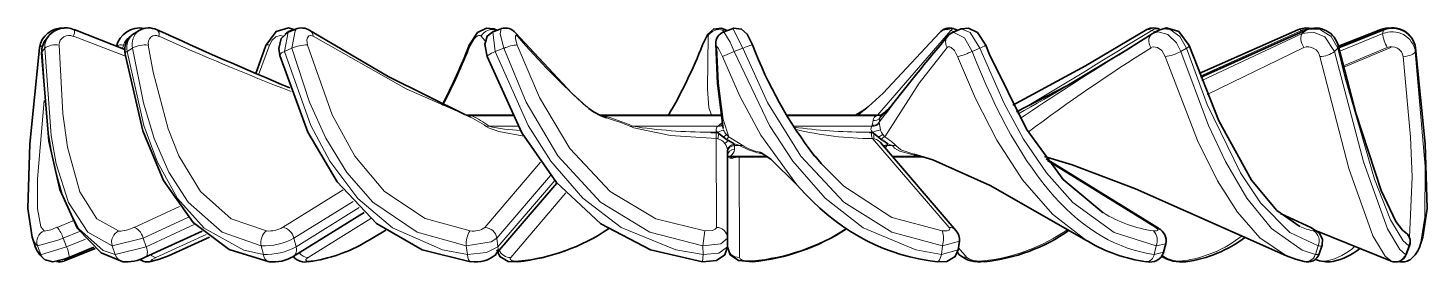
# Model space of a CAD drawing. Extents: x -131 to 1002, y -402 to 783.
# Drawn here: x 474.01 to 480.05, y 360.94 to 361.95 of the extents above; entities that cross this region are included whole.
import ezdxf

# ---------------------------------------------------------------- set-up
doc = ezdxf.new("R2010")
doc.units = 0

msp = doc.modelspace()

# ---------------------------------------------------------------- linework, layer by layer
at = {"color": 7, "lineweight": 35, "ltscale": 0.005855}
msp.add_line((474.4325, 361.8609), (474.2148, 361.9471), dxfattribs=at)
at = {"color": 7, "lineweight": 35, "ltscale": 0.000665206}
msp.add_line((474.4945, 361.9432), (474.4717, 361.9296), dxfattribs=at)
at = {"color": 7, "lineweight": 13, "ltscale": 0.002111}
msp.add_line((475.138, 361.9355), (475.1221, 361.8526), dxfattribs=at)
at = {"color": 7, "lineweight": 35, "ltscale": 0.000862845}
msp.add_line((475.1697, 361.9492), (475.138, 361.9355), dxfattribs=at)
at = {"color": 7, "lineweight": 13, "ltscale": 0.002105}
msp.add_line((475.1537, 361.8666), (475.1697, 361.9492), dxfattribs=at)
at = {"color": 7, "lineweight": 35, "ltscale": 0.000987608}
msp.add_line((476.0583, 361.9512), (476.0213, 361.9374), dxfattribs=at)
at = {"color": 7, "lineweight": 13, "ltscale": 0.002139}
msp.add_line((476.0213, 361.9374), (476.0323, 361.8526), dxfattribs=at)
at = {"color": 7, "lineweight": 13, "ltscale": 0.000256679}
msp.add_line((476.0265, 361.9501), (476.0348, 361.944), dxfattribs=at)
at = {"color": 7, "lineweight": 35, "ltscale": 0.000359295}
msp.add_line((476.0265, 361.9501), (476.0398, 361.9446), dxfattribs=at)
at = {"color": 7, "lineweight": 13, "ltscale": 0.000424201}
msp.add_line((476.1273, 361.9183), (476.1194, 361.9333), dxfattribs=at)
at = {"color": 7, "lineweight": 13, "ltscale": 0.000187833}
msp.add_line((477.0139, 361.9513), (477.0158, 361.944), dxfattribs=at)
at = {"color": 7, "lineweight": 35, "ltscale": 0.000544536}
msp.add_line((477.0139, 361.9513), (477.0343, 361.9438), dxfattribs=at)
at = {"color": 7, "lineweight": 13, "ltscale": 0.000265564}
msp.add_line((477.0158, 361.944), (477.0257, 361.9403), dxfattribs=at)
at = {"color": 7, "lineweight": 13, "ltscale": 0.000195314}
msp.add_line((477.0158, 361.944), (477.0158, 361.9362), dxfattribs=at)
at = {"color": 7, "lineweight": 35, "ltscale": 0.000992991}
msp.add_line((477.0556, 361.9513), (477.0183, 361.9376), dxfattribs=at)
at = {"color": 7, "lineweight": 13, "ltscale": 0.012128}
msp.add_line((477.9991, 361.944), (477.6821, 361.5768), dxfattribs=at)
at = {"color": 7, "lineweight": 13, "ltscale": 0.000404247}
msp.add_line((477.9991, 361.944), (478.0142, 361.9383), dxfattribs=at)
at = {"color": 7, "lineweight": 35, "ltscale": 0.000908734}
msp.add_line((478.043, 361.9501), (478.0094, 361.9363), dxfattribs=at)
at = {"color": 7, "lineweight": 35, "ltscale": 0.000475587}
msp.add_line((478.0112, 361.9512), (478.0291, 361.9446), dxfattribs=at)
at = {"color": 7, "lineweight": 35, "ltscale": 0.004242}
msp.add_line((478.7242, 361.8387), (478.8677, 361.9292), dxfattribs=at)
at = {"color": 7, "lineweight": 13, "ltscale": 0.000431711}
msp.add_line((478.8661, 361.944), (478.8819, 361.937), dxfattribs=at)
at = {"color": 7, "lineweight": 35, "ltscale": 0.000127189}
msp.add_line((478.8721, 361.9318), (478.8677, 361.9292), dxfattribs=at)
at = {"color": 7, "lineweight": 35, "ltscale": 0.000723988}
msp.add_line((478.8976, 361.9455), (478.8721, 361.9318), dxfattribs=at)
at = {"color": 7, "lineweight": 35, "ltscale": 0.011646}
msp.add_line((479.0715, 361.7573), (479.4973, 361.9462), dxfattribs=at)
at = {"color": 7, "lineweight": 13, "ltscale": 0.011984}
msp.add_line((479.5122, 361.944), (479.0759, 361.7455), dxfattribs=at)
at = {"color": 7, "lineweight": 35, "ltscale": 0.012516}
msp.add_line((479.0776, 361.7413), (479.5344, 361.9462), dxfattribs=at)
at = {"color": 7, "lineweight": 13, "ltscale": 0.012427}
msp.add_line((479.5312, 361.944), (479.0785, 361.7386), dxfattribs=at)
at = {"color": 7, "lineweight": 13, "ltscale": 0.011963}
msp.add_line((479.0829, 361.7269), (479.5161, 361.9301), dxfattribs=at)
at = {"color": 7, "lineweight": 13, "ltscale": 0.000215927}
msp.add_line((479.5122, 361.944), (479.5195, 361.9395), dxfattribs=at)
at = {"color": 7, "lineweight": 13, "ltscale": 0.000511795}
msp.add_line((479.5312, 361.944), (479.5161, 361.9301), dxfattribs=at)
at = {"color": 7, "lineweight": 35, "ltscale": 0.00489}
msp.add_line((479.6729, 361.8751), (479.8547, 361.9471), dxfattribs=at)
at = {"color": 7, "lineweight": 35, "ltscale": 0.005201}
msp.add_line((479.6743, 361.8703), (479.8676, 361.9471), dxfattribs=at)
at = {"color": 7, "lineweight": 13, "ltscale": 0.005149}
msp.add_line((479.8661, 361.944), (479.675, 361.8673), dxfattribs=at)
at = {"color": 7, "lineweight": 13, "ltscale": 0.005026}
msp.add_line((479.6777, 361.8538), (479.8637, 361.9301), dxfattribs=at)
at = {"color": 7, "lineweight": 13, "ltscale": 0.000142202}
msp.add_line((479.8547, 361.9471), (479.8595, 361.944), dxfattribs=at)
at = {"color": 7, "lineweight": 13, "ltscale": 0.000352953}
msp.add_line((479.8661, 361.944), (479.8637, 361.9301), dxfattribs=at)
at = {"color": 7, "lineweight": 13, "ltscale": 8.63336e-05}
msp.add_line((479.8676, 361.9471), (479.8661, 361.944), dxfattribs=at)
at = {"color": 7, "lineweight": 13, "ltscale": 0.00044777}
msp.add_line((474.0869, 361.8666), (474.0757, 361.8526), dxfattribs=at)
at = {"color": 7, "lineweight": 35, "ltscale": 0.000441842}
msp.add_line((474.1053, 361.921), (474.0941, 361.9073), dxfattribs=at)
at = {"color": 7, "lineweight": 13, "ltscale": 0.006008}
msp.add_line((474.2108, 361.9183), (474.4351, 361.8321), dxfattribs=at)
at = {"color": 7, "lineweight": 13, "ltscale": 0.000405608}
msp.add_line((474.4231, 361.8646), (474.427, 361.8803), dxfattribs=at)
at = {"color": 7, "lineweight": 13, "ltscale": 0.000667858}
msp.add_line((474.4653, 361.8666), (474.4426, 361.8526), dxfattribs=at)
at = {"color": 7, "lineweight": 35, "ltscale": 0.003206}
msp.add_line((474.998, 361.7573), (475.0409, 361.8781), dxfattribs=at)
at = {"color": 7, "lineweight": 13, "ltscale": 0.003413}
msp.add_line((475.0106, 361.7519), (475.0569, 361.8803), dxfattribs=at)
at = {"color": 7, "lineweight": 13, "ltscale": 0.000863501}
msp.add_line((475.1537, 361.8666), (475.1221, 361.8526), dxfattribs=at)
at = {"color": 7, "lineweight": 13, "ltscale": 0.000131261}
msp.add_line((475.9252, 361.8803), (475.92, 361.8805), dxfattribs=at)
at = {"color": 7, "lineweight": 13, "ltscale": 0.000660452}
msp.add_line((475.9706, 361.9183), (475.9881, 361.8985), dxfattribs=at)
at = {"color": 7, "lineweight": 13, "ltscale": 0.000979231}
msp.add_line((476.0689, 361.8666), (476.0323, 361.8526), dxfattribs=at)
at = {"color": 7, "lineweight": 13, "ltscale": 0.000417403}
msp.add_line((476.9846, 361.8856), (476.9882, 361.8693), dxfattribs=at)
at = {"color": 7, "lineweight": 13, "ltscale": 0.000992786}
msp.add_line((477.1006, 361.8666), (477.0635, 361.8526), dxfattribs=at)
at = {"color": 7, "lineweight": 13, "ltscale": 0.000902737}
msp.add_line((478.1245, 361.8666), (478.0912, 361.8526), dxfattribs=at)
at = {"color": 7, "lineweight": 13, "ltscale": 0.000723919}
msp.add_line((479.0168, 361.8666), (478.9914, 361.8526), dxfattribs=at)
at = {"color": 7, "lineweight": 13, "ltscale": 0.011574}
msp.add_line((479.1063, 361.6672), (479.5228, 361.8693), dxfattribs=at)
at = {"color": 7, "lineweight": 13, "ltscale": 0.000501773}
msp.add_line((479.6701, 361.8666), (479.6557, 361.8526), dxfattribs=at)
at = {"color": 7, "lineweight": 13, "ltscale": 0.005108}
msp.add_line((479.694, 361.7904), (479.8825, 361.8693), dxfattribs=at)
at = {"color": 7, "lineweight": 13, "ltscale": 0.005503}
msp.add_line((479.6954, 361.7847), (479.8987, 361.8693), dxfattribs=at)
at = {"color": 7, "lineweight": 13, "ltscale": 0.000352029}
msp.add_line((480.0055, 361.8666), (480.0038, 361.8526), dxfattribs=at)
at = {"color": 7, "lineweight": 13, "ltscale": 0.000144838}
msp.add_line((474.0757, 361.8526), (474.0737, 361.8472), dxfattribs=at)
at = {"color": 7, "lineweight": 13, "ltscale": 0.001392}
msp.add_line((477.0635, 361.8526), (477.0125, 361.8302), dxfattribs=at)
at = {"color": 7, "lineweight": 13, "ltscale": 0.000253592}
msp.add_line((475.9127, 361.5736), (475.9035, 361.5779), dxfattribs=at)
at = {"color": 7, "lineweight": 35, "ltscale": 0.005003}
msp.add_line((475.906, 361.5774), (476.1061, 361.5774), dxfattribs=at)
at = {"color": 7, "lineweight": 13, "ltscale": 0.000288735}
msp.add_line((475.9305, 361.5746), (475.9191, 361.5766), dxfattribs=at)
at = {"color": 7, "lineweight": 13, "ltscale": 0.004425}
msp.add_line((475.9305, 361.5746), (476.1075, 361.5746), dxfattribs=at)
at = {"color": 7, "lineweight": 35, "ltscale": 0.013058}
msp.add_line((476.4821, 361.5774), (477.0044, 361.5774), dxfattribs=at)
at = {"color": 7, "lineweight": 13, "ltscale": 0.000403508}
msp.add_line((476.4988, 361.5746), (476.4828, 361.5766), dxfattribs=at)
at = {"color": 7, "lineweight": 13, "ltscale": 0.012652}
msp.add_line((476.4988, 361.5746), (477.0049, 361.5746), dxfattribs=at)
at = {"color": 7, "lineweight": 35, "ltscale": 0.009224}
msp.add_line((477.2894, 361.5774), (477.6584, 361.5774), dxfattribs=at)
at = {"color": 7, "lineweight": 13, "ltscale": 0.009633}
msp.add_line((477.2911, 361.5746), (477.6764, 361.5746), dxfattribs=at)
at = {"color": 7, "lineweight": 13, "ltscale": 0.001407}
msp.add_line((477.6428, 361.6142), (477.5997, 361.5779), dxfattribs=at)
at = {"color": 7, "lineweight": 35, "ltscale": 0.000991058}
msp.add_line((477.6584, 361.5774), (477.698, 361.5774), dxfattribs=at)
at = {"color": 7, "lineweight": 13, "ltscale": 0.000276396}
msp.add_line((477.6764, 361.5746), (477.668, 361.5674), dxfattribs=at)
at = {"color": 7, "lineweight": 13, "ltscale": 0.000537223}
msp.add_line((477.6977, 361.5772), (477.6764, 361.5746), dxfattribs=at)
at = {"color": 7, "lineweight": 13, "ltscale": 0.001133}
msp.add_line((477.6894, 361.5469), (477.7165, 361.5833), dxfattribs=at)
at = {"color": 7, "lineweight": 13, "ltscale": 0.000513215}
msp.add_line((477.6894, 361.5469), (477.6934, 361.5671), dxfattribs=at)
at = {"color": 7, "lineweight": 13, "ltscale": 0.001573}
msp.add_line((477.738, 361.6115), (477.6934, 361.5671), dxfattribs=at)
at = {"color": 7, "lineweight": 13, "ltscale": 0.000120402}
msp.add_line((477.6969, 361.5765), (477.6934, 361.5732), dxfattribs=at)
at = {"color": 7, "lineweight": 13, "ltscale": 0.000154114}
msp.add_line((477.6934, 361.5671), (477.6934, 361.5732), dxfattribs=at)
at = {"color": 7, "lineweight": 13, "ltscale": 0.000265548}
msp.add_line((476.0038, 361.5295), (475.9933, 361.5279), dxfattribs=at)
at = {"color": 7, "lineweight": 13, "ltscale": 0.003185}
msp.add_line((476.1313, 361.5295), (476.0038, 361.5295), dxfattribs=at)
at = {"color": 7, "lineweight": 13, "ltscale": 0.000222666}
msp.add_line((476.6252, 361.5295), (476.6164, 361.5279), dxfattribs=at)
at = {"color": 7, "lineweight": 13, "ltscale": 0.009238}
msp.add_line((476.9947, 361.5295), (476.6252, 361.5295), dxfattribs=at)
at = {"color": 7, "lineweight": 13, "ltscale": 0.0001114}
msp.add_line((476.9629, 361.5033), (476.9584, 361.5034), dxfattribs=at)
at = {"color": 7, "lineweight": 35, "ltscale": 0.000582886}
msp.add_line((476.9862, 361.5024), (476.9629, 361.5024), dxfattribs=at)
at = {"color": 7, "lineweight": 13, "ltscale": 0.00068177}
msp.add_line((476.9862, 361.503), (476.9852, 361.4757), dxfattribs=at)
at = {"color": 7, "lineweight": 35, "ltscale": 0.0001091}
msp.add_line((476.9906, 361.5024), (476.9862, 361.5024), dxfattribs=at)
at = {"color": 7, "lineweight": 13, "ltscale": 0.000733669}
msp.add_line((476.9906, 361.5024), (477.018, 361.5129), dxfattribs=at)
at = {"color": 7, "lineweight": 35, "ltscale": 0.000199297}
msp.add_line((476.9974, 361.4978), (476.991, 361.5025), dxfattribs=at)
at = {"color": 7, "lineweight": 13, "ltscale": 0.000166721}
msp.add_line((476.9947, 361.5295), (476.9995, 361.5342), dxfattribs=at)
at = {"color": 7, "lineweight": 13, "ltscale": 0.00037083}
msp.add_line((476.9995, 361.5342), (477.0103, 361.5443), dxfattribs=at)
at = {"color": 7, "lineweight": 13, "ltscale": 0.000321719}
msp.add_line((476.9995, 361.5342), (477.0123, 361.5349), dxfattribs=at)
at = {"color": 7, "lineweight": 13, "ltscale": 0.008475}
msp.add_line((477.3189, 361.5295), (477.6579, 361.5295), dxfattribs=at)
at = {"color": 7, "lineweight": 13, "ltscale": 0.000457815}
msp.add_line((477.6478, 361.5031), (477.6295, 361.5034), dxfattribs=at)
at = {"color": 7, "lineweight": 35, "ltscale": 0.000201416}
msp.add_line((477.6478, 361.5024), (477.6559, 361.5024), dxfattribs=at)
at = {"color": 7, "lineweight": 35, "ltscale": 0.00010376}
msp.add_line((477.6559, 361.5024), (477.66, 361.5024), dxfattribs=at)
at = {"color": 7, "lineweight": 13, "ltscale": 0.000119536}
msp.add_line((477.6579, 361.5295), (477.6591, 361.5342), dxfattribs=at)
at = {"color": 7, "lineweight": 13, "ltscale": 0.000493463}
msp.add_line((477.6591, 361.5342), (477.663, 361.5535), dxfattribs=at)
at = {"color": 7, "lineweight": 35, "ltscale": 0.000195008}
msp.add_line((477.6666, 361.4978), (477.6604, 361.5025), dxfattribs=at)
at = {"color": 7, "lineweight": 13, "ltscale": 4.88341e-05}
msp.add_line((477.6895, 361.545), (477.6894, 361.5469), dxfattribs=at)
at = {"color": 7, "lineweight": 13, "ltscale": 0.000817274}
msp.add_line((477.6956, 361.5129), (477.6895, 361.545), dxfattribs=at)
at = {"color": 7, "lineweight": 13, "ltscale": 0.009603}
msp.add_line((476.9869, 361.0916), (476.9852, 361.4757), dxfattribs=at)
at = {"color": 7, "lineweight": 13, "ltscale": 0.000192772}
msp.add_line((476.9852, 361.4757), (476.9929, 361.4749), dxfattribs=at)
at = {"color": 7, "lineweight": 13, "ltscale": 0.000585033}
msp.add_line((476.9974, 361.4978), (476.9929, 361.4749), dxfattribs=at)
at = {"color": 7, "lineweight": 35, "ltscale": 0.000662006}
msp.add_line((476.9974, 361.4978), (477.0181, 361.4812), dxfattribs=at)
at = {"color": 7, "lineweight": 13, "ltscale": 0.000419184}
msp.add_line((477.0181, 361.4812), (477.03, 361.493), dxfattribs=at)
at = {"color": 7, "lineweight": 35, "ltscale": 0.000383464}
msp.add_line((477.0181, 361.4812), (477.0307, 361.4725), dxfattribs=at)
at = {"color": 7, "lineweight": 13, "ltscale": 0.000525481}
msp.add_line((477.0396, 361.4676), (477.0231, 361.4546), dxfattribs=at)
at = {"color": 7, "lineweight": 13, "ltscale": 0.000359878}
msp.add_line((477.0407, 361.4834), (477.03, 361.493), dxfattribs=at)
at = {"color": 7, "lineweight": 13, "ltscale": 0.000370391}
msp.add_line((477.0307, 361.4725), (477.0407, 361.4834), dxfattribs=at)
at = {"color": 7, "lineweight": 35, "ltscale": 0.000236686}
msp.add_line((477.039, 361.4679), (477.0307, 361.4725), dxfattribs=at)
at = {"color": 7, "lineweight": 35, "ltscale": 0.000702235}
msp.add_line((477.0396, 361.4676), (477.0637, 361.4531), dxfattribs=at)
at = {"color": 7, "lineweight": 13, "ltscale": 0.0002656}
msp.add_line((477.0497, 361.4777), (477.0407, 361.4834), dxfattribs=at)
at = {"color": 7, "lineweight": 13, "ltscale": 0.001528}
msp.add_line((477.1016, 361.4454), (477.0497, 361.4777), dxfattribs=at)
at = {"color": 7, "lineweight": 13, "ltscale": 0.000665593}
msp.add_line((477.0892, 361.4453), (477.0638, 361.4531), dxfattribs=at)
at = {"color": 7, "lineweight": 13, "ltscale": 9.75847e-05}
msp.add_line((477.0638, 361.4531), (477.0645, 361.4493), dxfattribs=at)
at = {"color": 7, "lineweight": 13, "ltscale": 9.92085e-05}
msp.add_line((477.0645, 361.4453), (477.0645, 361.4493), dxfattribs=at)
at = {"color": 7, "lineweight": 13, "ltscale": 0.000617218}
msp.add_line((477.0645, 361.4453), (477.0892, 361.4453), dxfattribs=at)
at = {"color": 7, "lineweight": 13, "ltscale": 0.000405121}
msp.add_line((477.0645, 361.4453), (477.0645, 361.4291), dxfattribs=at)
at = {"color": 7, "lineweight": 13, "ltscale": 0.000308231}
msp.add_line((477.0892, 361.4453), (477.1016, 361.4454), dxfattribs=at)
at = {"color": 7, "lineweight": 13, "ltscale": 0.012672}
msp.add_line((477.9921, 361.0916), (477.6614, 361.4757), dxfattribs=at)
at = {"color": 7, "lineweight": 13, "ltscale": 0.000185195}
msp.add_line((477.6614, 361.4757), (477.6687, 361.4749), dxfattribs=at)
at = {"color": 7, "lineweight": 35, "ltscale": 0.00065608}
msp.add_line((477.6666, 361.4978), (477.687, 361.4812), dxfattribs=at)
at = {"color": 7, "lineweight": 13, "ltscale": 0.000554617}
msp.add_line((477.687, 361.4812), (477.7057, 361.493), dxfattribs=at)
at = {"color": 7, "lineweight": 35, "ltscale": 0.000364842}
msp.add_line((477.687, 361.4812), (477.6987, 361.4725), dxfattribs=at)
at = {"color": 7, "lineweight": 35, "ltscale": 0.012538}
msp.add_line((478.0221, 361.0773), (477.6958, 361.4581), dxfattribs=at)
at = {"color": 7, "lineweight": 35, "ltscale": 0.000217625}
msp.add_line((477.7061, 361.4679), (477.6987, 361.4725), dxfattribs=at)
at = {"color": 7, "lineweight": 13, "ltscale": 0.00032714}
msp.add_line((477.7147, 361.4834), (477.7057, 361.493), dxfattribs=at)
at = {"color": 7, "lineweight": 35, "ltscale": 0.000612532}
msp.add_line((477.7067, 361.4676), (477.7264, 361.4531), dxfattribs=at)
at = {"color": 7, "lineweight": 13, "ltscale": 0.000353589}
msp.add_line((477.7237, 361.4453), (477.7101, 361.4415), dxfattribs=at)
at = {"color": 7, "lineweight": 13, "ltscale": 0.000245407}
msp.add_line((477.7226, 361.4777), (477.7147, 361.4834), dxfattribs=at)
at = {"color": 7, "lineweight": 13, "ltscale": 0.000329152}
msp.add_line((477.7237, 361.4453), (477.7159, 361.4347), dxfattribs=at)
at = {"color": 7, "lineweight": 13, "ltscale": 0.000111931}
msp.add_line((477.7237, 361.4453), (477.7258, 361.4493), dxfattribs=at)
at = {"color": 7, "lineweight": 13, "ltscale": 0.000575256}
msp.add_line((477.7237, 361.4453), (477.7467, 361.4453), dxfattribs=at)
at = {"color": 7, "lineweight": 13, "ltscale": 9.77188e-05}
msp.add_line((477.7265, 361.4531), (477.7258, 361.4493), dxfattribs=at)
at = {"color": 7, "lineweight": 13, "ltscale": 0.000542227}
msp.add_line((477.7467, 361.4453), (477.7265, 361.4531), dxfattribs=at)
at = {"color": 7, "lineweight": 13, "ltscale": 0.000366214}
msp.add_line((477.7467, 361.4453), (477.7614, 361.4454), dxfattribs=at)
at = {"color": 7, "lineweight": 13, "ltscale": 0.000317538}
msp.add_line((477.0474, 361.4002), (477.0347, 361.3998), dxfattribs=at)
at = {"color": 7, "lineweight": 35, "ltscale": 0.009521}
msp.add_line((477.0348, 361.0452), (477.0348, 361.4261), dxfattribs=at)
at = {"color": 7, "lineweight": 13, "ltscale": 0.000323819}
msp.add_line((477.0348, 361.3975), (477.0474, 361.4002), dxfattribs=at)
at = {"color": 7, "lineweight": 35, "ltscale": 0.004365}
msp.add_line((477.0348, 361.3974), (477.2094, 361.3974), dxfattribs=at)
at = {"color": 7, "lineweight": 35, "ltscale": 0.009737}
msp.add_line((477.0348, 361.3974), (477.0348, 361.0079), dxfattribs=at)
at = {"color": 7, "lineweight": 35, "ltscale": 8.09219e-05}
msp.add_line((477.037, 361.3974), (477.0402, 361.397), dxfattribs=at)
at = {"color": 7, "lineweight": 13, "ltscale": 0.000234625}
msp.add_line((477.0549, 361.3898), (477.0455, 361.3904), dxfattribs=at)
at = {"color": 7, "lineweight": 13, "ltscale": 0.003934}
msp.add_line((477.0474, 361.4002), (477.2048, 361.4002), dxfattribs=at)
at = {"color": 7, "lineweight": 13, "ltscale": 5.26926e-05}
msp.add_line((477.0845, 361.3974), (477.0846, 361.3953), dxfattribs=at)
at = {"color": 7, "lineweight": 13, "ltscale": 0.003176}
msp.add_line((477.0846, 361.3953), (477.2117, 361.3956), dxfattribs=at)
at = {"color": 7, "lineweight": 13, "ltscale": 0.010845}
msp.add_line((477.0846, 361.3953), (477.0868, 360.9615), dxfattribs=at)
at = {"color": 7, "lineweight": 35, "ltscale": 0.001011}
msp.add_line((477.439, 361.3683), (477.4129, 361.3992), dxfattribs=at)
at = {"color": 7, "lineweight": 13, "ltscale": 0.002763}
msp.add_line((477.7455, 361.4002), (477.856, 361.4002), dxfattribs=at)
at = {"color": 7, "lineweight": 35, "ltscale": 0.00331}
msp.add_line((477.7479, 361.3974), (477.8803, 361.3974), dxfattribs=at)
at = {"color": 7, "lineweight": 13, "ltscale": 0.003397}
msp.add_line((477.7496, 361.3954), (477.8855, 361.396), dxfattribs=at)
at = {"color": 7, "lineweight": 13, "ltscale": 0.000492427}
msp.add_line((477.8757, 361.3989), (477.856, 361.4002), dxfattribs=at)
at = {"color": 7, "lineweight": 35, "ltscale": 0.014263}
msp.add_line((478.895, 361.0875), (478.4104, 361.3886), dxfattribs=at)
at = {"color": 7, "lineweight": 13, "ltscale": 0.013686}
msp.add_line((478.8819, 361.0916), (478.4167, 361.3802), dxfattribs=at)
at = {"color": 7, "lineweight": 13, "ltscale": 0.00927}
msp.add_line((475.9874, 361.0916), (476.2281, 361.3737), dxfattribs=at)
at = {"color": 7, "lineweight": 35, "ltscale": 0.010164}
msp.add_line((476.2983, 361.2832), (476.0338, 360.9745), dxfattribs=at)
at = {"color": 7, "lineweight": 13, "ltscale": 0.008928}
msp.add_line((476.0387, 361.0452), (476.271, 361.3165), dxfattribs=at)
at = {"color": 7, "lineweight": 13, "ltscale": 0.009426}
msp.add_line((476.289, 361.2943), (476.0437, 361.0079), dxfattribs=at)
at = {"color": 7, "lineweight": 35, "ltscale": 0.001348}
msp.add_line((477.3337, 361.2761), (477.3701, 361.2363), dxfattribs=at)
at = {"color": 7, "lineweight": 13, "ltscale": 0.00768}
msp.add_line((475.1142, 361.0916), (475.3751, 361.2539), dxfattribs=at)
at = {"color": 7, "lineweight": 13, "ltscale": 0.007522}
msp.add_line((475.1628, 361.0452), (475.4184, 361.204), dxfattribs=at)
at = {"color": 7, "lineweight": 13, "ltscale": 0.009168}
msp.add_line((476.3371, 361.2404), (476.099, 360.9615), dxfattribs=at)
at = {"color": 7, "lineweight": 13, "ltscale": 0.005419}
msp.add_line((474.4727, 361.0916), (474.6695, 361.1825), dxfattribs=at)
at = {"color": 7, "lineweight": 35, "ltscale": 0.008998}
msp.add_line((475.466, 361.1555), (475.1603, 360.9655), dxfattribs=at)
at = {"color": 7, "lineweight": 13, "ltscale": 0.008003}
msp.add_line((475.4441, 361.1769), (475.1722, 361.0079), dxfattribs=at)
at = {"color": 7, "lineweight": 35, "ltscale": 0.003623}
msp.add_line((479.5532, 361.0904), (479.4217, 361.1511), dxfattribs=at)
at = {"color": 7, "lineweight": 13, "ltscale": 0.003448}
msp.add_line((479.5489, 361.0916), (479.4237, 361.1494), dxfattribs=at)
at = {"color": 7, "lineweight": 13, "ltscale": 0.00185}
msp.add_line((474.1402, 361.0916), (474.2088, 361.1194), dxfattribs=at)
at = {"color": 7, "lineweight": 13, "ltscale": 0.005365}
msp.add_line((474.5127, 361.0452), (474.7076, 361.1351), dxfattribs=at)
at = {"color": 7, "lineweight": 13, "ltscale": 0.005788}
msp.add_line((474.7356, 361.105), (474.5254, 361.0079), dxfattribs=at)
at = {"color": 7, "lineweight": 13, "ltscale": 0.007966}
msp.add_line((475.4945, 361.1299), (475.224, 360.9615), dxfattribs=at)
at = {"color": 7, "lineweight": 35, "ltscale": 0.002151}
msp.add_line((475.4855, 361.0353), (475.5593, 361.0797), dxfattribs=at)
at = {"color": 7, "lineweight": 13, "ltscale": 0.000342896}
msp.add_line((478.8819, 361.0916), (478.895, 361.0875), dxfattribs=at)
at = {"color": 7, "lineweight": 35, "ltscale": 0.000807265}
msp.add_line((474.0431, 361.0184), (474.0329, 361.0491), dxfattribs=at)
at = {"color": 7, "lineweight": 13, "ltscale": 0.001904}
msp.add_line((474.1668, 361.0452), (474.2373, 361.0739), dxfattribs=at)
at = {"color": 7, "lineweight": 13, "ltscale": 0.000999441}
msp.add_line((474.1812, 361.0079), (474.1668, 361.0452), dxfattribs=at)
at = {"color": 7, "lineweight": 13, "ltscale": 0.002204}
msp.add_line((474.2629, 361.0411), (474.1812, 361.0079), dxfattribs=at)
at = {"color": 7, "lineweight": 13, "ltscale": 0.003465}
msp.add_line((474.3782, 361.0118), (474.5127, 361.0452), dxfattribs=at)
at = {"color": 7, "lineweight": 13, "ltscale": 0.000984854}
msp.add_line((474.5254, 361.0079), (474.5127, 361.0452), dxfattribs=at)
at = {"color": 7, "lineweight": 35, "ltscale": 0.006752}
msp.add_line((474.7666, 361.0757), (474.5213, 360.9626), dxfattribs=at)
at = {"color": 7, "lineweight": 13, "ltscale": 0.005951}
msp.add_line((474.7836, 361.0613), (474.5674, 360.9615), dxfattribs=at)
at = {"color": 7, "lineweight": 35, "ltscale": 0.004863}
msp.add_line((474.622, 360.9686), (474.799, 361.0491), dxfattribs=at)
at = {"color": 7, "lineweight": 13, "ltscale": 0.00096147}
msp.add_line((475.1722, 361.0079), (475.1628, 361.0452), dxfattribs=at)
at = {"color": 7, "lineweight": 35, "ltscale": 0.000258286}
msp.add_line((475.4855, 361.0353), (475.4767, 361.0301), dxfattribs=at)
at = {"color": 7, "lineweight": 13, "ltscale": 0.000940772}
msp.add_line((476.0437, 361.0079), (476.0387, 361.0452), dxfattribs=at)
at = {"color": 7, "lineweight": 13, "ltscale": 0.001622}
msp.add_line((476.9363, 361.0762), (476.9287, 361.0118), dxfattribs=at)
at = {"color": 7, "lineweight": 35, "ltscale": 0.000932312}
msp.add_line((477.0348, 361.0079), (477.0348, 361.0452), dxfattribs=at)
at = {"color": 7, "lineweight": 13, "ltscale": 0.001885}
msp.add_line((477.9633, 361.0118), (478.0359, 361.032), dxfattribs=at)
at = {"color": 7, "lineweight": 35, "ltscale": 0.000940772}
msp.add_line((478.0309, 360.9947), (478.0359, 361.032), dxfattribs=at)
at = {"color": 7, "lineweight": 35, "ltscale": 0.000257631}
msp.add_line((478.584, 361.0353), (478.5928, 361.0301), dxfattribs=at)
at = {"color": 7, "lineweight": 13, "ltscale": 0.001057}
msp.add_line((478.8859, 361.0118), (478.9272, 361.0211), dxfattribs=at)
at = {"color": 7, "lineweight": 35, "ltscale": 0.000962396}
msp.add_line((478.9177, 360.9838), (478.9272, 361.0211), dxfattribs=at)
at = {"color": 7, "lineweight": 35, "ltscale": 0.008546}
msp.add_line((479.8974, 360.9464), (479.5806, 361.0748), dxfattribs=at)
at = {"color": 7, "lineweight": 35, "ltscale": 0.000807506}
msp.add_line((480.0264, 361.0184), (480.0367, 361.0491), dxfattribs=at)
at = {"color": 7, "lineweight": 13, "ltscale": 0.001005}
msp.add_line((474.0702, 360.9743), (474.0557, 361.0118), dxfattribs=at)
at = {"color": 7, "lineweight": 13, "ltscale": 0.001018}
msp.add_line((474.2085, 360.9615), (474.1709, 360.9459), dxfattribs=at)
at = {"color": 7, "lineweight": 35, "ltscale": 0.003585}
msp.add_line((474.1721, 360.9464), (474.305, 361.0003), dxfattribs=at)
at = {"color": 7, "lineweight": 35, "ltscale": 0.002905}
msp.add_line((474.299, 361.0053), (474.1913, 360.9616), dxfattribs=at)
at = {"color": 7, "lineweight": 13, "ltscale": 0.000184025}
msp.add_line((474.2026, 360.966), (474.2085, 360.9615), dxfattribs=at)
at = {"color": 7, "lineweight": 13, "ltscale": 0.002593}
msp.add_line((474.3046, 361.0005), (474.2085, 360.9615), dxfattribs=at)
at = {"color": 7, "lineweight": 13, "ltscale": 0.000991413}
msp.add_line((474.3911, 360.9743), (474.3782, 361.0118), dxfattribs=at)
at = {"color": 7, "lineweight": 13, "ltscale": 0.00346}
msp.add_line((474.5254, 361.0079), (474.3911, 360.9743), dxfattribs=at)
at = {"color": 7, "lineweight": 35, "ltscale": 0.001059}
for p, q in [((474.622, 360.9686), (474.5824, 360.9535)), ((479.4475, 360.9686), (479.4871, 360.9535))]:
    msp.add_line(p, q, dxfattribs=at)
at = {"color": 7, "lineweight": 13, "ltscale": 0.000968563}
msp.add_line((475.0309, 360.9743), (475.0211, 361.0118), dxfattribs=at)
at = {"color": 7, "lineweight": 13, "ltscale": 0.000947012}
msp.add_line((475.9124, 360.9743), (475.9069, 361.0118), dxfattribs=at)
at = {"color": 7, "lineweight": 13, "ltscale": 0.00078802}
msp.add_line((476.9292, 360.9743), (476.9269, 360.9429), dxfattribs=at)
at = {"color": 7, "lineweight": 13, "ltscale": 0.000936979}
msp.add_line((476.9292, 360.9743), (476.9287, 361.0118), dxfattribs=at)
at = {"color": 7, "lineweight": 13, "ltscale": 0.000943761}
msp.add_line((477.9588, 360.9743), (477.9633, 361.0118), dxfattribs=at)
at = {"color": 7, "lineweight": 13, "ltscale": 0.001866}
msp.add_line((478.0308, 360.9939), (477.9588, 360.9743), dxfattribs=at)
at = {"color": 7, "lineweight": 35, "ltscale": 0.000299729}
msp.add_line((478.0278, 360.9836), (478.0356, 360.9745), dxfattribs=at)
at = {"color": 7, "lineweight": 13, "ltscale": 0.001387}
msp.add_line((478.0323, 361.0037), (478.0684, 360.9615), dxfattribs=at)
at = {"color": 7, "lineweight": 13, "ltscale": 0.000963723}
msp.add_line((478.8769, 360.9743), (478.8859, 361.0118), dxfattribs=at)
at = {"color": 7, "lineweight": 13, "ltscale": 0.001048}
msp.add_line((478.9177, 360.9838), (478.8769, 360.9743), dxfattribs=at)
at = {"color": 7, "lineweight": 13, "ltscale": 0.000391014}
msp.add_line((478.912, 360.9698), (478.9252, 360.9615), dxfattribs=at)
at = {"color": 7, "lineweight": 13, "ltscale": 0.000987247}
msp.add_line((479.5728, 360.9743), (479.5853, 361.0118), dxfattribs=at)
at = {"color": 7, "lineweight": 35, "ltscale": 0.000986544}
msp.add_line((479.5891, 360.9768), (479.6019, 361.0141), dxfattribs=at)
at = {"color": 7, "lineweight": 13, "ltscale": 0.001003}
msp.add_line((479.9626, 360.9743), (479.977, 361.0118), dxfattribs=at)
at = {"color": 7, "lineweight": 13, "ltscale": 6.04602e-05}
msp.add_line((479.965, 360.9739), (479.9626, 360.9743), dxfattribs=at)
at = {"color": 7, "lineweight": 35, "ltscale": 0.001003}
msp.add_line((479.965, 360.9739), (479.9794, 361.0113), dxfattribs=at)
at = {"color": 7, "lineweight": 13, "ltscale": 6.22439e-05}
msp.add_line((479.977, 361.0118), (479.9794, 361.0113), dxfattribs=at)
at = {"color": 7, "lineweight": 35, "ltscale": 0.000948113}
msp.add_line((474.5824, 360.9535), (474.5458, 360.9437), dxfattribs=at)
at = {"color": 7, "lineweight": 13, "ltscale": 0.000739235}
msp.add_line((474.5824, 360.9535), (474.5537, 360.9464), dxfattribs=at)
at = {"color": 7, "lineweight": 13, "ltscale": 0.000232798}
msp.add_line((475.2269, 360.943), (475.2356, 360.9464), dxfattribs=at)
at = {"color": 7, "lineweight": 13, "ltscale": 0.000153637}
msp.add_line((476.1294, 360.9429), (476.1345, 360.9464), dxfattribs=at)
at = {"color": 7, "lineweight": 13, "ltscale": 8.88816e-05}
msp.add_line((477.1426, 360.9429), (477.1419, 360.9464), dxfattribs=at)
at = {"color": 7, "lineweight": 13, "ltscale": 0.000210324}
msp.add_line((478.1441, 360.9429), (478.1364, 360.9464), dxfattribs=at)
at = {"color": 7, "lineweight": 35, "ltscale": 0.000947376}
msp.add_line((479.4871, 360.9535), (479.5237, 360.9437), dxfattribs=at)
at = {"color": 7, "lineweight": 13, "ltscale": 3.21885e-05}
msp.add_line((479.8995, 360.9457), (479.8984, 360.9464), dxfattribs=at)
at = {"color": 7, "lineweight": 35}
for points in [[(475.0409, 361.8781), (475.0862, 361.9386), (475.1393, 361.9543), (475.1719, 361.9455)], [(475.138, 361.9355), (475.1079, 361.9085), (475.0975, 361.8657), (475.1021, 361.835)], [(475.9035, 361.5779), (475.5695, 361.7437), (475.2321, 361.9435)], [(475.92, 361.8805), (475.9555, 361.9342), (475.9938, 361.9536), (476.0265, 361.9501)], [(476.0213, 361.9374), (475.9973, 361.9192), (475.9865, 361.8829), (475.9977, 361.8314)], [(476.1194, 361.9333), (476.3628, 361.6724), (476.4267, 361.6142)], [(476.9272, 361.8807), (476.9502, 361.9278), (476.9739, 361.9492), (477.0086, 361.9529), (477.0139, 361.9513)], [(477.1423, 361.8807), (477.1193, 361.9278), (477.0956, 361.9492), (477.0609, 361.9529), (477.0556, 361.9513)], [(477.95, 361.9333), (477.7067, 361.6724), (477.6428, 361.6142)], [(478.1495, 361.8805), (478.114, 361.9342), (478.0757, 361.9536), (478.043, 361.9501)], [(478.2668, 361.6203), (478.5805, 361.7902), (478.8373, 361.9435)], [(479.0286, 361.8781), (478.9832, 361.9386), (478.9302, 361.9543), (478.8976, 361.9455)], [(474.0329, 361.0491), (474.0147, 361.1738), (474.023, 361.4537), (474.064, 361.868)], [(477.0161, 361.5188), (476.9912, 361.7143), (476.9846, 361.8856)], [(478.6563, 361.1552), (478.4844, 361.2991), (478.325, 361.5162), (478.166, 361.8393), (478.1495, 361.8805)], [(478.2823, 361.591), (478.5001, 361.7046), (478.7726, 361.8687)], [(479.5056, 361.0959), (479.4061, 361.165), (479.2967, 361.2954), (479.1556, 361.5519), (479.0286, 361.8781)], [(479.9559, 361.0738), (479.9494, 361.0789), (479.9205, 361.1172), (479.8566, 361.2517), (479.7481, 361.5858), (479.6733, 361.874)], [(480.0367, 361.0491), (480.0548, 361.1738), (480.0465, 361.4537), (480.0055, 361.868)], [(474.0737, 361.8472), (474.1045, 361.4641), (474.1518, 361.2556), (474.2281, 361.0874), (474.3304, 360.9818), (474.4211, 360.944)], [(474.4337, 361.8405), (474.51, 361.51), (474.5994, 361.2945), (474.7274, 361.1134), (474.8836, 360.9962), (475.0562, 360.9431)], [(475.1021, 361.835), (475.2225, 361.5038), (475.3494, 361.2884), (475.5197, 361.1088), (475.716, 360.9943), (475.9254, 360.9429)], [(475.9977, 361.8314), (476.1474, 361.5005), (476.2962, 361.2857), (476.4881, 361.1072), (476.7026, 360.9938), (476.9269, 360.9429)], [(477.3337, 361.2761), (477.2222, 361.3874), (477.1807, 361.4139), (477.1725, 361.4168)], [(478.584, 361.0353), (478.1684, 361.2733), (477.9218, 361.3842), (477.8394, 361.4077)], [(479.4475, 360.9686), (478.7956, 361.2583), (478.5234, 361.3629), (478.4037, 361.3976)], [(479.5528, 361.0906), (479.5893, 361.0673), (479.6036, 361.0403), (479.6019, 361.0141)], [(474.0888, 360.9509), (474.1221, 360.942), (474.171, 360.9539), (474.1913, 360.9616)], [(476.0387, 360.9939), (476.0518, 360.9655), (476.0878, 360.9446), (476.1294, 360.9429)], [(477.0348, 361.0079), (477.0231, 360.9733), (476.9876, 360.9486), (476.9269, 360.9429)], [(477.0348, 361.0079), (477.0464, 360.9733), (477.0819, 360.9486), (477.1426, 360.9429)], [(478.0308, 360.9939), (478.0178, 360.9655), (477.9817, 360.9446), (477.9401, 360.9429)]]:
    msp.add_lwpolyline(points, dxfattribs=at)
at = {"color": 7, "lineweight": 13}
for points in [[(476.0689, 361.8666), (476.0537, 361.9283), (476.0583, 361.9512)], [(477.0183, 361.9376), (477.0469, 361.8924), (477.0635, 361.8526)], [(477.1006, 361.8666), (477.0596, 361.9495), (477.0556, 361.9513)], [(478.0094, 361.9363), (478.0578, 361.9113), (478.0912, 361.8526)], [(478.1245, 361.8666), (478.0821, 361.9348), (478.043, 361.9501)], [(478.8693, 361.9301), (478.8941, 361.9377), (478.9352, 361.926), (478.9731, 361.8894), (478.9914, 361.8526)], [(479.0168, 361.8666), (478.987, 361.9178), (478.9453, 361.947), (478.9177, 361.9512), (478.8951, 361.944)], [(479.5161, 361.9301), (479.5652, 361.9367), (479.6136, 361.9161), (479.6557, 361.8526)], [(479.6701, 361.8666), (479.6417, 361.9177), (479.5952, 361.9468), (479.5447, 361.9488), (479.5312, 361.944)], [(474.3782, 361.0118), (474.2736, 361.0702), (474.1891, 361.1993), (474.1367, 361.3662), (474.1143, 361.4896), (474.0869, 361.8666)], [(474.4062, 361.0762), (474.3121, 361.1289), (474.2384, 361.2458), (474.1853, 361.4388), (474.1652, 361.5841), (474.149, 361.8803)], [(475.0211, 361.0118), (474.8525, 361.0706), (474.7058, 361.2007), (474.6229, 361.3301), (474.5594, 361.4767), (474.5128, 361.6299), (474.4653, 361.8666)], [(475.0449, 361.0762), (474.8914, 361.1292), (474.7591, 361.2469), (474.6663, 361.4009), (474.6193, 361.5181), (474.5547, 361.7635), (474.5343, 361.8803)], [(475.0569, 361.8803), (475.0685, 361.9015), (475.0853, 361.9162), (475.1039, 361.9219), (475.1182, 361.9183)], [(475.9069, 361.0118), (475.6949, 361.0706), (475.5034, 361.2012), (475.3915, 361.3297), (475.301, 361.477), (475.2302, 361.6328), (475.1537, 361.8666)], [(475.2213, 361.8803), (475.2189, 361.9028), (475.221, 361.9117), (475.227, 361.9197), (475.2358, 361.9218), (475.246, 361.9183)], [(475.9236, 361.0762), (475.7294, 361.1293), (475.5543, 361.2473), (475.4264, 361.3997), (475.3279, 361.5784), (475.2213, 361.8803)], [(475.246, 361.9183), (475.6472, 361.6912), (475.9035, 361.5779)], [(475.9252, 361.8803), (475.9405, 361.9072), (475.9496, 361.9163), (475.9575, 361.9209), (475.9613, 361.9218), (475.9664, 361.9212), (475.9706, 361.9183)], [(476.9287, 361.0118), (476.6992, 361.0706), (476.4864, 361.2009), (476.3029, 361.4008), (476.1657, 361.6333), (476.0689, 361.8666)], [(476.1269, 361.8803), (476.1197, 361.9071), (476.119, 361.9164), (476.1198, 361.9203), (476.1206, 361.9214), (476.1223, 361.9219), (476.1237, 361.9214), (476.1273, 361.9183)], [(476.9363, 361.0762), (476.7252, 361.1292), (476.5288, 361.2469), (476.3546, 361.4331), (476.2225, 361.653), (476.1269, 361.8803)], [(476.9275, 361.8803), (476.9414, 361.9109), (476.9471, 361.9197), (476.9488, 361.9214), (476.9502, 361.9218), (476.9512, 361.9202), (476.9513, 361.9183)], [(476.9513, 361.9183), (476.949, 361.6912), (476.9535, 361.6088), (476.9653, 361.5779)], [(476.9882, 361.8693), (476.9883, 361.8718), (476.9889, 361.873), (476.9904, 361.8729), (476.9931, 361.8701), (477.0006, 361.8572), (477.0125, 361.8302)], [(477.0407, 361.4834), (477.0164, 361.5585), (476.9959, 361.7158), (476.9882, 361.8693)], [(477.9633, 361.0118), (477.7443, 361.0703), (477.5363, 361.2001), (477.3507, 361.3998), (477.2072, 361.6314), (477.1006, 361.8666)], [(477.7147, 361.4834), (477.8626, 361.7154), (477.9828, 361.8693)], [(477.9828, 361.8693), (477.9879, 361.8728), (477.9943, 361.8728), (478.0008, 361.8697), (478.0142, 361.8564), (478.0284, 361.8302)], [(478.8859, 361.0118), (478.7039, 361.07), (478.526, 361.1988), (478.4117, 361.3273), (478.3128, 361.4735), (478.2289, 361.6277), (478.1245, 361.8666)], [(478.8631, 361.8693), (478.8721, 361.8729), (478.8916, 361.8697), (478.9094, 361.8562), (478.9244, 361.8302)], [(479.5853, 361.0118), (479.462, 361.0696), (479.3353, 361.1975), (479.2491, 361.3269), (479.1063, 361.6233), (479.0168, 361.8666)], [(479.977, 361.0118), (479.9524, 361.0333), (479.8978, 361.1236), (479.8279, 361.3007), (479.702, 361.7374), (479.6701, 361.8666)], [(474.0757, 361.8526), (474.097, 361.5331), (474.1229, 361.3753), (474.1681, 361.2163), (474.2348, 361.086), (474.3398, 360.9922), (474.3911, 360.9743)], [(474.4426, 361.8526), (474.5144, 361.5325), (474.5724, 361.3764), (474.6608, 361.2166), (474.776, 361.0881), (474.9465, 360.9934), (475.0309, 360.9743)], [(475.1221, 361.8526), (475.2359, 361.5321), (475.3184, 361.3776), (475.4394, 361.2171), (475.5884, 361.0898), (475.8039, 360.9943), (475.9124, 360.9743)], [(476.0323, 361.8526), (476.1744, 361.5319), (476.2714, 361.3783), (476.4103, 361.2176), (476.576, 361.0906), (476.8112, 360.9946), (476.9292, 360.9743)], [(477.0125, 361.8302), (477.0876, 361.6591), (477.1786, 361.4906), (477.3337, 361.2761)], [(477.0635, 361.8526), (477.2165, 361.5319), (477.3169, 361.3783), (477.4568, 361.2178), (477.6207, 361.0903), (477.8479, 360.9943), (477.9588, 360.9743)], [(478.0284, 361.8302), (478.1053, 361.6486), (478.1973, 361.469), (478.3082, 361.2977), (478.4375, 361.1492), (478.584, 361.0353)], [(478.9244, 361.8302), (479.0632, 361.4677), (479.1502, 361.2932), (479.2372, 361.1567), (479.3336, 361.0467), (479.4475, 360.9686)], [(478.9914, 361.8526), (479.1115, 361.5328), (479.1848, 361.3764), (479.2776, 361.2173), (479.3829, 361.0869), (479.5159, 360.9924), (479.5728, 360.9743)], [(479.5926, 361.8302), (479.7176, 361.3466), (479.8203, 361.055), (479.8738, 360.9669), (479.8984, 360.9464)], [(479.6557, 361.8526), (479.781, 361.3753), (479.8844, 361.0851), (479.938, 360.9955), (479.9626, 360.9743)], [(479.9522, 361.8302), (479.9837, 361.4813), (479.9912, 361.3098), (479.9787, 361.0483)], [(480.0038, 361.8526), (480.0462, 361.3549), (480.0454, 361.1356), (480.0264, 361.0184)], [(474.0846, 361.0762), (474.0709, 361.0946), (474.0557, 361.1715), (474.0558, 361.3016), (474.084, 361.6407)], [(476.1558, 361.4861), (476.0474, 361.5065), (476.0033, 361.5221), (475.9933, 361.5279)], [(476.9852, 361.4757), (476.7888, 361.4887), (476.6302, 361.5226), (476.6164, 361.5279)], [(477.7467, 361.4453), (477.7563, 361.4349), (477.7786, 361.421), (477.856, 361.4002)], [(477.7614, 361.4454), (477.7827, 361.4268), (477.8394, 361.4077)], [(477.9609, 361.0762), (477.7448, 361.1349), (477.5371, 361.2696), (477.439, 361.3683)], [(476.9363, 361.0762), (476.9701, 361.0783), (476.9818, 361.0834), (476.9863, 361.0887), (476.9869, 361.0916)], [(477.9609, 361.0762), (477.9826, 361.0765), (477.9902, 361.079), (477.9936, 361.0818), (477.9948, 361.0861), (477.994, 361.0889), (477.9921, 361.0916)], [(478.8737, 361.0762), (478.8871, 361.076), (478.8911, 361.0775), (478.8922, 361.0785), (478.8926, 361.0798), (478.8923, 361.0819), (478.8887, 361.0866), (478.8819, 361.0916)], [(479.5648, 361.0762), (479.5697, 361.0756), (479.5713, 361.0757), (479.5722, 361.0766), (479.5714, 361.0783), (479.5645, 361.0835), (479.5489, 361.0916)], [(474.0557, 361.0118), (474.1443, 361.0364), (474.1668, 361.0452)], [(475.9069, 361.0118), (476.0142, 361.0288), (476.0387, 361.0452)], [(476.9287, 361.0118), (477.0054, 361.0198), (477.0348, 361.0452)], [(474.1812, 361.0079), (474.0728, 360.9738), (474.0702, 360.9743)], [(474.5674, 360.9615), (474.5508, 360.9526), (474.5462, 360.9489), (474.5454, 360.9476), (474.5453, 360.9465), (474.5465, 360.9458), (474.5483, 360.9457), (474.5537, 360.9464)], [(475.224, 360.9615), (475.217, 360.9562), (475.2149, 360.9536), (475.214, 360.9512), (475.2141, 360.9502), (475.2151, 360.9483), (475.2166, 360.9473), (475.2214, 360.946), (475.2356, 360.9464)], [(476.0437, 361.0079), (475.9944, 360.9828), (475.9124, 360.9743)], [(476.099, 360.9615), (476.0967, 360.9578), (476.0968, 360.9541), (476.0991, 360.951), (476.1038, 360.9484), (476.1188, 360.9457), (476.1345, 360.9464)], [(477.0348, 361.0079), (476.9977, 360.9802), (476.9292, 360.9743)], [(477.0868, 360.9615), (477.0878, 360.958), (477.0895, 360.9557), (477.0953, 360.9518), (477.1072, 360.9478), (477.1419, 360.9464)]]:
    msp.add_lwpolyline(points, dxfattribs=at)
at = {"color": 7, "lineweight": 35}
for centre, radius, start, end in [((474.1628, 361.8544), 0.0999, 85.49382, 172.11712), ((474.1776, 361.8595), 0.095, 67.02626, 139.61713), ((474.498, 361.8497), 0.1046, 79.65803, 166.59282), ((474.5183, 361.8575), 0.086, 122.91416, 191.42739), ((474.5359, 361.8713), 0.0832, 64.17977, 119.91811), ((482.8179, 379.9458), 19.7981, 245.38716, 247.19749), ((475.1952, 361.8865), 0.0678, 57.01713, 112.14514), ((476.0759, 361.8985), 0.0557, 38.63455, 108.44004), ((477.0374, 361.8883), 0.0528, 111.14957, 182.95167), ((477.9936, 361.8985), 0.0557, 71.55996, 141.36545), ((478.0324, 361.8801), 0.0607, 112.31948, 140.39558), ((478.8743, 361.8865), 0.0678, 67.85486, 122.98287), ((479.534, 361.868), 0.0863, 77.6077, 115.15967), ((479.5724, 361.8509), 0.1032, 12.9073, 111.76861), ((479.8923, 361.8536), 0.1008, 86.33399, 111.87014), ((479.906, 361.8537), 0.1008, 8.22577, 112.35817), ((474.1649, 361.8497), 0.0912, 140.86293, 181.58643), ((473.3861, 362.8645), 2.7182, 332.75818, 338.77586), ((474.8841, 362.6825), 2.1946, 329.76511, 338.57501), ((478.8698, 362.528), 1.8439, 200.53937, 217.76948), ((484.9069, 356.079), 9.0555, 139.84382, 142.5659), ((476.5906, 361.8008), 0.2483, 228.71529, 251.6327), ((477.4633, 361.8239), 0.276, 296.63965, 310.55529), ((477.4681, 361.8832), 0.3826, 306.50701, 315.21024), ((476.0373, 361.8061), 0.8681, 276.09293, 303.83558), ((477.0566, 361.8415), 0.9026, 275.46598, 303.04771), ((477.9776, 361.0389), 0.0588, 353.18458, 40.78818), ((478.0675, 361.7082), 0.7689, 275.71283, 305.1511), ((478.8682, 361.0329), 0.0604, 348.71214, 63.84497), ((474.1654, 361.0511), 0.1264, 194.96424, 231.99715), ((475.1376, 361.6), 0.6631, 277.73879, 300.747), ((478.9319, 361.6), 0.6631, 239.25301, 262.26122), ((478.9434, 361.4775), 0.5389, 277.45733, 307.36432), ((479.932, 361.0291), 0.0507, 339.48143, 61.93015), ((479.9041, 361.0511), 0.1264, 308.00285, 345.03576), ((474.438, 361.1208), 0.1783, 264.9726, 297.78918), ((475.073, 361.1176), 0.1755, 264.49552, 299.87141), ((475.2114, 361.0082), 0.0666, 219.96705, 283.40054), ((475.948, 361.0739), 0.1321, 260.38211, 311.39611), ((478.1215, 361.0739), 0.1321, 228.60389, 279.61789), ((478.8596, 361.0032), 0.0617, 254.19603, 341.55875), ((478.9965, 361.1176), 0.1755, 240.1286, 275.50447), ((479.539, 360.9954), 0.0536, 253.56646, 339.70069), ((479.5892, 361.2136), 0.2761, 282.38045, 309.41334), ((479.9181, 360.9925), 0.0504, 247.2134, 338.3764), ((474.1514, 360.9934), 0.0513, 255.07304, 292.3879), ((474.5311, 360.9994), 0.0575, 234.50984, 284.73072), ((479.6289, 361.0926), 0.1503, 247.89499, 276.96535), ((479.9484, 361.0047), 0.0628, 254.63984, 300.99287)]:
    msp.add_arc(centre, radius, start, end, dxfattribs=at)
at = {"color": 7, "lineweight": 13}
for centre, radius, start, end in [((474.1684, 361.941), 0.0474, 331.71393, 7.50414), ((474.5146, 361.8706), 0.0735, 126.05737, 194.02748), ((474.5374, 361.8843), 0.0735, 126.00769, 193.85513), ((474.5547, 361.9271), 0.0265, 341.06624, 47.60574), ((475.1638, 361.8995), 0.0479, 89.11742, 143.59271), ((475.2146, 361.9178), 0.0312, 0.85973, 55.69906), ((476.0181, 361.8939), 0.0532, 71.61683, 152.80953), ((476.9973, 361.8961), 0.0513, 68.92872, 154.1948), ((477.9818, 361.9037), 0.0436, 66.84305, 137.06434), ((478.0126, 361.9363), 0.0153, 95.21956, 150.17761), ((456.8336, 397.4637), 41.798, 300.88967, 301.81092), ((478.852, 361.916), 0.0312, 63.23278, 118.07073), ((478.8886, 361.9141), 0.0371, 72.27832, 126.95404), ((479.5024, 361.9311), 0.0161, 52.98876, 108.71604), ((479.5453, 361.8737), 0.0777, 87.61343, 115.20949), ((480.0412, 361.9542), 0.1796, 187.7168, 208.11697), ((479.9039, 361.8359), 0.102, 9.49261, 113.10003), ((479.9056, 361.8495), 0.102, 9.65931, 112.72845), ((474.0779, 361.8631), 0.0148, 88.9294, 166.05705), ((474.1587, 361.8551), 0.083, 141.08853, 181.75345), ((474.1331, 361.795), 0.0861, 79.44666, 122.87053), ((474.1699, 361.8688), 0.083, 141.0681, 181.56363), ((474.1913, 361.8794), 0.0428, 63.465, 178.70414), ((474.4155, 361.8488), 0.0326, 69.90162, 127.47828), ((474.4812, 361.8659), 0.0561, 118.93317, 165.09686), ((474.5229, 361.7552), 0.1257, 84.77549, 117.32246), ((474.5651, 361.8905), 0.0315, 61.15314, 198.29866), ((479.4638, 372.7502), 11.8815, 245.73209, 248.71406), ((475.05, 361.8635), 0.0177, 67.92509, 121.90826), ((475.2173, 361.7333), 0.1475, 88.4666, 115.51626), ((473.451, 362.8461), 2.6559, 332.47428, 338.6783), ((476.1346, 361.7317), 0.1495, 92.97779, 115.97202), ((478.6203, 364.0585), 3.2848, 220.64633, 228.09406), ((474.8912, 362.6808), 2.1878, 329.71035, 338.53894), ((477.188, 361.6871), 0.1991, 103.31598, 115.95068), ((478.0204, 361.8923), 0.0439, 142.66015, 211.44654), ((478.1004, 361.9442), 0.0809, 287.2233, 307.63402), ((483.0117, 355.2689), 7.7954, 122.1511, 126.8881), ((479.0114, 361.8854), 0.0191, 286.00737, 337.23276), ((479.54, 361.8198), 0.0531, 11.13913, 109.19643), ((479.6649, 361.8735), 0.00853, 306.86756, 3.6408), ((479.9025, 361.8228), 0.0505, 8.43629, 113.31864), ((474.4479, 361.8387), 0.0146, 111.14682, 173.04071), ((475.1273, 361.824), 0.0282, 100.2602, 156.34888), ((477.9171, 362.2358), 0.4208, 285.34251, 294.42846), ((472.4187, 371.9836), 11.9442, 299.43147, 301.90494), ((486.8742, 348.7716), 15.4001, 121.95193, 123.84132), ((478.8914, 362.0403), 0.2128, 278.95186, 298.06298), ((479.5855, 361.9551), 0.1249, 273.26005, 304.38719), ((475.9136, 361.6035), 0.0275, 248.42762, 281.67636), ((475.7754, 361.2339), 0.3661, 53.44496, 67.99353), ((475.9203, 361.5977), 0.0252, 252.48453, 294.00436), ((475.8026, 361.2817), 0.3194, 50.91653, 66.40272), ((476.2515, 360.6765), 0.9314, 66.34281, 74.60237), ((476.2527, 360.6761), 0.9263, 66.87974, 73.72011), ((476.9819, 361.4175), 0.161, 81.66467, 95.89894), ((477.6151, 361.3732), 0.2052, 82.63179, 94.28408), ((477.6872, 361.5526), 0.0242, 142.38559, 177.80004), ((477.6678, 361.5839), 0.0307, 260.96205, 326.61256), ((476.1942, 362.3992), 0.8904, 257.65033, 266.62213), ((476.9485, 363.6003), 2.0964, 261.12457, 270.27019), ((477.0019, 361.5148), 0.0164, 116.09423, 227.84009), ((476.9992, 361.5541), 0.0249, 259.5118, 302.78607), ((477.0746, 361.5335), 0.0603, 200.02253, 222.26234), ((477.6398, 363.8615), 2.3579, 262.24377, 269.74889), ((477.6573, 362.8614), 1.3851, 256.20243, 270.16863), ((477.6745, 361.5178), 0.0206, 144.60465, 226.80481), ((477.7072, 361.4984), 0.0514, 174.84354, 206.2431), ((477.6632, 361.5589), 0.0298, 259.75182, 331.97992), ((477.6653, 361.5624), 0.0288, 257.67295, 327.37463), ((477.7265, 361.3469), 0.169, 100.53516, 113.15491), ((477.7509, 361.5284), 0.0574, 195.67398, 218.12328), ((476.9821, 361.4263), 0.0498, 34.64269, 77.48398), ((476.9794, 361.4195), 0.0559, 6.80857, 38.79092), ((477.0612, 361.4217), 0.0273, 83.28818, 170.47175), ((477.0632, 361.4164), 0.0287, 87.28327, 176.59528), ((477.2367, 361.7018), 0.2961, 240.10612, 261.08118), ((477.2242, 361.6497), 0.2384, 239.03537, 257.48762), ((477.7061, 361.4891), 0.0403, 167.5385, 200.78524), ((477.6567, 361.4255), 0.0509, 34.8599, 76.36547), ((477.727, 361.4488), 0.0369, 109.64516, 140.08796), ((477.7248, 361.4245), 0.0248, 87.81923, 130.94187), ((477.5778, 361.2596), 0.2615, 45.32991, 56.39762), ((477.0632, 361.4002), 0.0287, 87.28961, 176.59583), ((477.0367, 361.3721), 0.0254, 44.27733, 89.41359), ((477.0273, 361.4322), 0.0376, 302.15898, 355.24635), ((477.0837, 361.3165), 0.0788, 89.31743, 111.41506), ((478.9561, 361.6406), 0.5704, 238.30435, 261.69831), ((474.0689, 361.2258), 0.1512, 275.99309, 297.98672), ((474.0487, 361.0121), 0.122, 15.67213, 40.98393), ((474.4058, 361.2196), 0.144, 270.18406, 297.60465), ((475.0536, 361.1998), 0.1241, 265.97417, 299.25343), ((475.103, 361.0324), 0.0608, 12.07613, 79.25562), ((475.938, 361.1633), 0.0878, 260.55982, 304.52381), ((475.9839, 361.0362), 0.0556, 9.39005, 86.46641), ((476.0447, 361.8009), 0.8593, 275.99462, 303.60413), ((476.9869, 361.0432), 0.0481, 2.41671, 90.03356), ((477.0571, 361.8467), 0.9042, 275.38054, 302.7725), ((477.9912, 361.0508), 0.0407, 40.64941, 88.74701), ((478.0592, 361.7184), 0.7758, 275.71045, 305.01694), ((479.6235, 361.3509), 0.2809, 245.18778, 257.93712), ((474.1059, 361.0674), 0.0751, 194.04009, 227.8869), ((474.1258, 361.0379), 0.0847, 193.24868, 228.86496), ((474.1031, 361.0292), 0.0506, 111.4875, 200.15631), ((474.4307, 361.0276), 0.0548, 116.68751, 196.72054), ((475.0851, 361.0258), 0.0652, 128.52076, 192.33394), ((475.0298, 361.2917), 0.2804, 268.21651, 298.35575), ((475.1507, 361.5786), 0.638, 277.64417, 300.71882), ((476.0092, 361.0214), 0.1024, 147.35253, 185.37007), ((477.8625, 361.0424), 0.1048, 343.12207, 19.02688), ((478.8303, 361.0362), 0.06, 336.28971, 42.68932), ((478.9302, 361.4701), 0.5281, 277.38471, 308.22537), ((479.5391, 361.0334), 0.0506, 334.97474, 59.00191), ((479.9318, 361.0311), 0.049, 336.82706, 67.28525), ((474.1157, 360.9914), 0.0486, 200.55206, 234.76784), ((474.4327, 360.985), 0.0428, 194.47561, 254.23874), ((474.5706, 360.9921), 0.031, 216.2587, 264.0932), ((475.0387, 361.2552), 0.2813, 268.40916, 298.36829), ((475.0661, 360.9758), 0.0347, 182.34786, 253.06553), ((475.1368, 360.9941), 0.0375, 309.37275, 21.32013), ((475.226, 361.0107), 0.0494, 216.10682, 267.62862), ((476.0032, 361.0015), 0.0409, 320.36731, 9.00425), ((476.0984, 361.0169), 0.0555, 206.78695, 270.61264), ((477.0829, 361.0102), 0.0485, 182.68814, 274.56892), ((478.0656, 361.0029), 0.0414, 221.65553, 273.76511), ((478.1201, 361.0424), 0.0968, 237.34677, 279.65591), ((478.8387, 360.9798), 0.0378, 276.15405, 351.8541), ((478.9234, 360.989), 0.0275, 238.85899, 273.84214), ((478.9875, 361.0779), 0.1322, 241.83066, 274.58473), ((479.5307, 360.9863), 0.0432, 249.49917, 344.15796), ((479.5797, 360.9914), 0.0178, 247.87757, 302.81063), ((479.5924, 361.0291), 0.0182, 247.54656, 302.13228), ((479.5695, 361.1923), 0.2517, 282.25395, 313.37845), ((479.9163, 360.9926), 0.0497, 248.86978, 338.44335), ((479.0106, 360.9669), 0.024, 238.75021, 276.63393), ((479.6173, 361.063), 0.1172, 248.06015, 272.77556), ((479.6392, 360.9822), 0.0394, 245.71454, 283.57994), ((479.9538, 360.9917), 0.0489, 248.18899, 305.00899)]:
    msp.add_arc(centre, radius, start, end, dxfattribs=at)
for centre, major_axis, ratio, start_param, end_param in [((478.8944, 361.8869), (0.0266, -0.0423), 0.717317, 3.091827, 4.676232), ((479.5403, 361.8869), (0.0211, -0.0453), 0.472412, 3.300122, 4.884527), ((476.0448, 361.8483), (0.0471, 0.0169), 0.167381, 1.777106, 3.345199), ((495.5532, 444.1863), (-16.7133, -83.2057), 0.082829, 6.153971, 6.288523), ((479.9541, 361.8483), (0.0497, 0.0057), 0.357597, 4.632693, 6.200787), ((474.4877, 361.0452), (0.021, -0.0454), 0.464285, 1.359706, 2.888033), ((474.1725, 361.0079), (0.0188, -0.0463), 0.161243, 6.176803, 7.788633), ((474.5004, 361.0079), (0.021, -0.0454), 0.464282, 0.000001, 1.359698), ((475.9309, 360.9926), (-0.0055, -0.0497), 0.358107, 5.127858, 6.283086), ((477.9455, 360.9926), (-0.0054, -0.0497), 0.322233, 0, 1.229642)]:
    msp.add_ellipse(centre, major_axis=major_axis, ratio=ratio, start_param=start_param, end_param=end_param, dxfattribs=at)
at = {"color": 7, "lineweight": 35}
msp.add_ellipse((483.9539, 379.1223), major_axis=(-6.2025, -18.1376), ratio=0.211203, start_param=6.173721, end_param=6.330637, dxfattribs=at)

doc.saveas('drawing.dxf')
